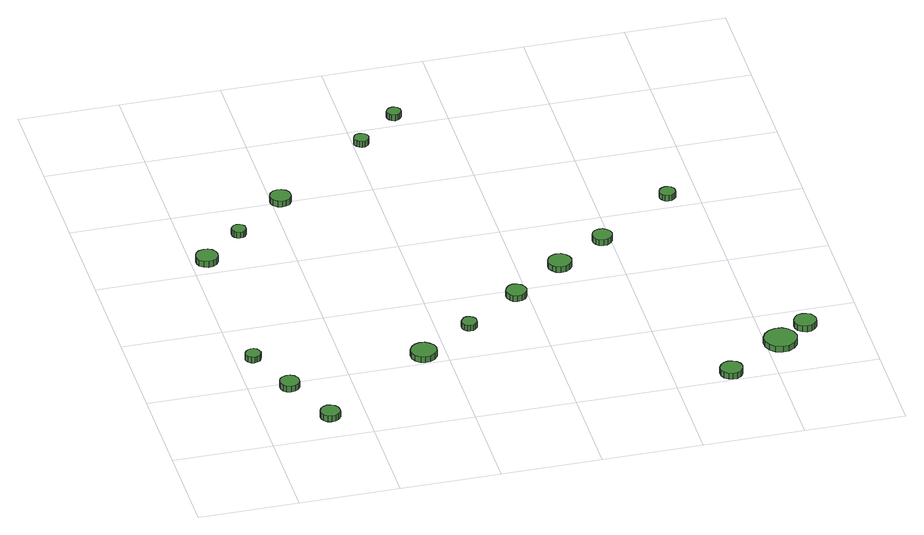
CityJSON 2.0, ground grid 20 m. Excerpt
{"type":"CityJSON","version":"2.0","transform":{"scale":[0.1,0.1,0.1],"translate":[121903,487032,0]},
"CityObjects":{
"tree1":{"type":"SolitaryVegetationObject","attributes":{"function":"something"},"geometry":[{"type":"MultiSurface","lod":"1","boundaries":[[[0,1,2,3,4,5,6,7,8,9,10,11,12,13,14]],[[15,16,17,18,19,20,21,22,23,24,25,26,27,28,29]],[[0,29,28,1]],[[1,28,27,2]],[[2,27,26,3]],[[3,26,25,4]],[[4,25,24,5]],[[5,24,23,6]],[[6,23,22,7]],[[7,22,21,8]],[[8,21,20,9]],[[9,20,19,10]],[[10,19,18,11]],[[11,18,17,12]],[[12,17,16,13]],[[13,16,15,14]],[[14,15,29,0]]]}]},
"tree2":{"type":"SolitaryVegetationObject","attributes":{"function":"something"},"geometry":[{"type":"MultiSurface","lod":"1","boundaries":[[[30,31,32,33,34,35,36,37,38,39,40,41,42,43,44]],[[45,46,47,48,49,50,51,52,53,54,55,56,57,58,59]],[[30,59,58,31]],[[31,58,57,32]],[[32,57,56,33]],[[33,56,55,34]],[[34,55,54,35]],[[35,54,53,36]],[[36,53,52,37]],[[37,52,51,38]],[[38,51,50,39]],[[39,50,49,40]],[[40,49,48,41]],[[41,48,47,42]],[[42,47,46,43]],[[43,46,45,44]],[[44,45,59,30]]]}]},
"tree3":{"type":"SolitaryVegetationObject","attributes":{"function":"something"},"geometry":[{"type":"MultiSurface","lod":"1","boundaries":[[[60,61,62,63,64,65,66,67,68,69,70,71,72,73,74]],[[75,76,77,78,79,80,81,82,83,84,85,86,87,88,89]],[[60,89,88,61]],[[61,88,87,62]],[[62,87,86,63]],[[63,86,85,64]],[[64,85,84,65]],[[65,84,83,66]],[[66,83,82,67]],[[67,82,81,68]],[[68,81,80,69]],[[69,80,79,70]],[[70,79,78,71]],[[71,78,77,72]],[[72,77,76,73]],[[73,76,75,74]],[[74,75,89,60]]]}]},
"tree4":{"type":"SolitaryVegetationObject","attributes":{"function":"something"},"geometry":[{"type":"MultiSurface","lod":"1","boundaries":[[[90,91,92,93,94,95,96,97,98,99,100,101,102,103,104]],[[105,106,107,108,109,110,111,112,113,114,115,116,117,118,119]],[[90,119,118,91]],[[91,118,117,92]],[[92,117,116,93]],[[93,116,115,94]],[[94,115,114,95]],[[95,114,113,96]],[[96,113,112,97]],[[97,112,111,98]],[[98,111,110,99]],[[99,110,109,100]],[[100,109,108,101]],[[101,108,107,102]],[[102,107,106,103]],[[103,106,105,104]],[[104,105,119,90]]]}]},
"tree5":{"type":"SolitaryVegetationObject","attributes":{"function":"something"},"geometry":[{"type":"MultiSurface","lod":"1","boundaries":[[[120,121,122,123,124,125,126,127,128,129,130,131,132,133,134]],[[135,136,137,138,139,140,141,142,143,144,145,146,147,148,149]],[[120,149,148,121]],[[121,148,147,122]],[[122,147,146,123]],[[123,146,145,124]],[[124,145,144,125]],[[125,144,143,126]],[[126,143,142,127]],[[127,142,141,128]],[[128,141,140,129]],[[129,140,139,130]],[[130,139,138,131]],[[131,138,137,132]],[[132,137,136,133]],[[133,136,135,134]],[[134,135,149,120]]]}]},
"tree6":{"type":"SolitaryVegetationObject","attributes":{"function":"something"},"geometry":[{"type":"MultiSurface","lod":"1","boundaries":[[[150,151,152,153,154,155,156,157,158,159,160,161,162,163,164]],[[165,166,167,168,169,170,171,172,173,174,175,176,177,178,179]],[[150,179,178,151]],[[151,178,177,152]],[[152,177,176,153]],[[153,176,175,154]],[[154,175,174,155]],[[155,174,173,156]],[[156,173,172,157]],[[157,172,171,158]],[[158,171,170,159]],[[159,170,169,160]],[[160,169,168,161]],[[161,168,167,162]],[[162,167,166,163]],[[163,166,165,164]],[[164,165,179,150]]]}]},
"tree7":{"type":"SolitaryVegetationObject","attributes":{"function":"something"},"geometry":[{"type":"MultiSurface","lod":"1","boundaries":[[[180,181,182,183,184,185,186,187,188,189,190,191,192,193,194]],[[195,196,197,198,199,200,201,202,203,204,205,206,207,208,209]],[[180,209,208,181]],[[181,208,207,182]],[[182,207,206,183]],[[183,206,205,184]],[[184,205,204,185]],[[185,204,203,186]],[[186,203,202,187]],[[187,202,201,188]],[[188,201,200,189]],[[189,200,199,190]],[[190,199,198,191]],[[191,198,197,192]],[[192,197,196,193]],[[193,196,195,194]],[[194,195,209,180]]]}]},
"tree8":{"type":"SolitaryVegetationObject","attributes":{"function":"something"},"geometry":[{"type":"MultiSurface","lod":"1","boundaries":[[[210,211,212,213,214,215,216,217,218,219,220,221,222,223,224]],[[225,226,227,228,229,230,231,232,233,234,235,236,237,238,239]],[[210,239,238,211]],[[211,238,237,212]],[[212,237,236,213]],[[213,236,235,214]],[[214,235,234,215]],[[215,234,233,216]],[[216,233,232,217]],[[217,232,231,218]],[[218,231,230,219]],[[219,230,229,220]],[[220,229,228,221]],[[221,228,227,222]],[[222,227,226,223]],[[223,226,225,224]],[[224,225,239,210]]]}]},
"tree9":{"type":"SolitaryVegetationObject","attributes":{"function":"something"},"geometry":[{"type":"MultiSurface","lod":"1","boundaries":[[[240,241,242,243,244,245,246,247,248,249,250,251,252,253,254]],[[255,256,257,258,259,260,261,262,263,264,265,266,267,268,269]],[[240,269,268,241]],[[241,268,267,242]],[[242,267,266,243]],[[243,266,265,244]],[[244,265,264,245]],[[245,264,263,246]],[[246,263,262,247]],[[247,262,261,248]],[[248,261,260,249]],[[249,260,259,250]],[[250,259,258,251]],[[251,258,257,252]],[[252,257,256,253]],[[253,256,255,254]],[[254,255,269,240]]]}]},
"tree10":{"type":"SolitaryVegetationObject","attributes":{"function":"something"},"geometry":[{"type":"MultiSurface","lod":"1","boundaries":[[[270,271,272,273,274,275,276,277,278,279,280,281,282,283,284]],[[285,286,287,288,289,290,291,292,293,294,295,296,297,298,299]],[[270,299,298,271]],[[271,298,297,272]],[[272,297,296,273]],[[273,296,295,274]],[[274,295,294,275]],[[275,294,293,276]],[[276,293,292,277]],[[277,292,291,278]],[[278,291,290,279]],[[279,290,289,280]],[[280,289,288,281]],[[281,288,287,282]],[[282,287,286,283]],[[283,286,285,284]],[[284,285,299,270]]]}]},
"tree11":{"type":"SolitaryVegetationObject","attributes":{"function":"something"},"geometry":[{"type":"MultiSurface","lod":"1","boundaries":[[[300,301,302,303,304,305,306,307,308,309,310,311,312,313,314]],[[315,316,317,318,319,320,321,322,323,324,325,326,327,328,329]],[[300,329,328,301]],[[301,328,327,302]],[[302,327,326,303]],[[303,326,325,304]],[[304,325,324,305]],[[305,324,323,306]],[[306,323,322,307]],[[307,322,321,308]],[[308,321,320,309]],[[309,320,319,310]],[[310,319,318,311]],[[311,318,317,312]],[[312,317,316,313]],[[313,316,315,314]],[[314,315,329,300]]]}]},
"tree12":{"type":"SolitaryVegetationObject","attributes":{"function":"something"},"geometry":[{"type":"MultiSurface","lod":"1","boundaries":[[[330,331,332,333,334,335,336,337,338,339,340,341,342,343,344]],[[345,346,347,348,349,350,351,352,353,354,355,356,357,358,359]],[[330,359,358,331]],[[331,358,357,332]],[[332,357,356,333]],[[333,356,355,334]],[[334,355,354,335]],[[335,354,353,336]],[[336,353,352,337]],[[337,352,351,338]],[[338,351,350,339]],[[339,350,349,340]],[[340,349,348,341]],[[341,348,347,342]],[[342,347,346,343]],[[343,346,345,344]],[[344,345,359,330]]]}]},
"tree13":{"type":"SolitaryVegetationObject","attributes":{"function":"something"},"geometry":[{"type":"MultiSurface","lod":"1","boundaries":[[[360,361,362,363,364,365,366,367,368,369,370,371,372,373,374]],[[375,376,377,378,379,380,381,382,383,384,385,386,387,388,389]],[[360,389,388,361]],[[361,388,387,362]],[[362,387,386,363]],[[363,386,385,364]],[[364,385,384,365]],[[365,384,383,366]],[[366,383,382,367]],[[367,382,381,368]],[[368,381,380,369]],[[369,380,379,370]],[[370,379,378,371]],[[371,378,377,372]],[[372,377,376,373]],[[373,376,375,374]],[[374,375,389,360]]]}]},
"tree14":{"type":"SolitaryVegetationObject","attributes":{"function":"something"},"geometry":[{"type":"MultiSurface","lod":"1","boundaries":[[[390,391,392,393,394,395,396,397,398,399,400,401,402,403,404]],[[405,406,407,408,409,410,411,412,413,414,415,416,417,418,419]],[[390,419,418,391]],[[391,418,417,392]],[[392,417,416,393]],[[393,416,415,394]],[[394,415,414,395]],[[395,414,413,396]],[[396,413,412,397]],[[397,412,411,398]],[[398,411,410,399]],[[399,410,409,400]],[[400,409,408,401]],[[401,408,407,402]],[[402,407,406,403]],[[403,406,405,404]],[[404,405,419,390]]]}]},
"tree15":{"type":"SolitaryVegetationObject","attributes":{"function":"something"},"geometry":[{"type":"MultiSurface","lod":"1","boundaries":[[[420,421,422,423,424,425,426,427,428,429,430,431,432,433,434]],[[435,436,437,438,439,440,441,442,443,444,445,446,447,448,449]],[[420,449,448,421]],[[421,448,447,422]],[[422,447,446,423]],[[423,446,445,424]],[[424,445,444,425]],[[425,444,443,426]],[[426,443,442,427]],[[427,442,441,428]],[[428,441,440,429]],[[429,440,439,430]],[[430,439,438,431]],[[431,438,437,432]],[[432,437,436,433]],[[433,436,435,434]],[[434,435,449,420]]]}]},
"tree16":{"type":"SolitaryVegetationObject","attributes":{"function":"something"},"geometry":[{"type":"MultiSurface","lod":"1","boundaries":[[[450,451,452,453,454,455,456,457,458,459,460,461,462,463,464]],[[465,466,467,468,469,470,471,472,473,474,475,476,477,478,479]],[[450,479,478,451]],[[451,478,477,452]],[[452,477,476,453]],[[453,476,475,454]],[[454,475,474,455]],[[455,474,473,456]],[[456,473,472,457]],[[457,472,471,458]],[[458,471,470,459]],[[459,470,469,460]],[[460,469,468,461]],[[461,468,467,462]],[[462,467,466,463]],[[463,466,465,464]],[[464,465,479,450]]]}]},
"tree17":{"type":"SolitaryVegetationObject","attributes":{"function":"something"},"geometry":[{"type":"MultiSurface","lod":"1","boundaries":[[[480,481,482,483,484,485,486,487,488,489,490,491,492,493,494]],[[495,496,497,498,499,500,501,502,503,504,505,506,507,508,509]],[[480,509,508,481]],[[481,508,507,482]],[[482,507,506,483]],[[483,506,505,484]],[[484,505,504,485]],[[485,504,503,486]],[[486,503,502,487]],[[487,502,501,488]],[[488,501,500,489]],[[489,500,499,490]],[[490,499,498,491]],[[491,498,497,492]],[[492,497,496,493]],[[493,496,495,494]],[[494,495,509,480]]]}]}
},
"vertices":[
[49,290,20],[47,296,20],[44,301,20],[38,305,20],[32,305,20],[26,303,20],[21,299,20],[18,293,20],[18,287,20],[21,281,20],[26,277,20],[32,275,20],[38,276,20],[44,279,20],[47,284,20],[47,284,7],[44,279,7],[38,276,7],[32,275,7],[26,277,7],[21,281,7],[18,287,7],[18,293,7],[21,299,7],[26,303,7],[32,305,7],[38,305,7],[44,301,7],[47,296,7],[49,290,7],
[98,186,16],[97,194,16],[92,201,16],[85,205,16],[77,206,16],[69,203,16],[63,198,16],[60,190,16],[60,182,16],[63,175,16],[69,169,16],[77,167,16],[85,168,16],[92,172,16],[97,178,16],[97,178,3],[92,172,3],[85,168,3],[77,167,3],[69,169,3],[63,175,3],[60,182,3],[60,190,3],[63,198,3],[69,203,3],[77,206,3],[85,205,3],[92,201,3],[97,194,3],[98,186,3],
[149,70,15],[148,78,15],[143,85,15],[136,89,15],[128,90,15],[120,87,15],[114,82,15],[111,74,15],[111,66,15],[114,59,15],[120,53,15],[128,51,15],[136,52,15],[143,56,15],[148,62,15],[148,62,2],[143,56,2],[136,52,2],[128,51,2],[120,53,2],[114,59,2],[111,66,2],[111,74,2],[114,82,2],[120,87,2],[128,90,2],[136,89,2],[143,85,2],[148,78,2],[149,70,2],
[53,642,15],[51,651,15],[46,658,15],[38,663,15],[29,663,15],[20,661,15],[13,655,15],[10,646,15],[10,637,15],[13,629,15],[20,623,15],[29,620,15],[38,621,15],[46,625,15],[51,633,15],[51,633,2],[46,625,2],[38,621,2],[29,620,2],[20,623,2],[13,629,2],[10,637,2],[10,646,2],[13,655,2],[20,661,2],[29,663,2],[38,663,2],[46,658,2],[51,651,2],[53,642,2],
[127,716,15],[126,722,15],[123,726,15],[118,729,15],[112,730,15],[106,728,15],[102,724,15],[99,719,15],[99,713,15],[102,707,15],[106,703,15],[112,702,15],[118,702,15],[123,705,15],[126,710,15],[126,710,2],[123,705,2],[118,702,2],[112,702,2],[106,703,2],[102,707,2],[99,713,2],[99,719,2],[102,724,2],[106,728,2],[112,730,2],[118,729,2],[123,726,2],[126,722,2],[127,716,2],
[380,225,17],[378,235,17],[371,243,17],[362,249,17],[352,250,17],[342,247,17],[334,240,17],[329,230,17],[329,219,17],[334,210,17],[342,202,17],[352,199,17],[362,200,17],[371,206,17],[378,214,17],[378,214,4],[371,206,4],[362,200,4],[352,199,4],[342,202,4],[334,210,4],[329,219,4],[329,230,4],[334,240,4],[342,247,4],[352,250,4],[362,249,4],[371,243,4],[378,235,4],[380,225,4],
[238,801,18],[236,809,18],[231,816,18],[224,820,18],[215,821,18],[207,819,18],[200,813,18],[197,805,18],[197,796,18],[200,789,18],[207,783,18],[215,780,18],[224,781,18],[231,785,18],[236,792,18],[236,792,5],[231,785,5],[224,781,5],[215,780,5],[207,783,5],[200,789,5],[197,796,5],[197,805,5],[200,813,5],[207,819,5],[215,821,5],[224,820,5],[231,816,5],[236,809,5],[238,801,5],
[479,301,15],[478,307,15],[474,312,15],[469,315,15],[462,316,15],[456,314,15],[452,309,15],[449,304,15],[449,297,15],[452,292,15],[456,287,15],[462,286,15],[469,286,15],[474,289,15],[478,294,15],[478,294,2],[474,289,2],[469,286,2],[462,286,2],[456,287,2],[452,292,2],[449,297,2],[449,304,2],[452,309,2],[456,314,2],[462,316,2],[469,315,2],[474,312,2],[478,307,2],[479,301,2],
[598,381,15],[596,389,15],[591,396,15],[584,401,15],[575,402,15],[567,399,15],[561,393,15],[557,385,15],[557,377,15],[561,369,15],[567,363,15],[575,360,15],[584,361,15],[591,366,15],[596,373,15],[596,373,2],[591,366,2],[584,361,2],[575,360,2],[567,363,2],[561,369,2],[557,377,2],[557,385,2],[561,393,2],[567,399,2],[575,402,2],[584,401,2],[591,396,2],[596,389,2],[598,381,2],
[431,955,17],[430,961,17],[426,966,17],[421,969,17],[415,970,17],[409,968,17],[405,964,17],[402,958,17],[402,952,17],[405,947,17],[409,943,17],[415,941,17],[421,941,17],[426,944,17],[430,949,17],[430,949,4],[426,944,4],[421,941,4],[415,941,4],[409,943,4],[405,947,4],[402,952,4],[402,958,4],[405,964,4],[409,968,4],[415,970,4],[421,969,4],[426,966,4],[430,961,4],[431,955,4],
[514,1030,15],[513,1036,15],[509,1041,15],[504,1044,15],[499,1044,15],[493,1042,15],[489,1039,15],[486,1033,15],[486,1027,15],[489,1022,15],[493,1018,15],[499,1016,15],[504,1017,15],[509,1020,15],[513,1025,15],[513,1025,2],[509,1020,2],[504,1017,2],[499,1016,2],[493,1018,2],[489,1022,2],[486,1027,2],[486,1033,2],[489,1039,2],[493,1042,2],[499,1044,2],[504,1044,2],[509,1041,2],[513,1036,2],[514,1030,2],
[706,457,16],[704,466,16],[698,474,16],[690,479,16],[680,480,16],[671,477,16],[664,471,16],[660,462,16],[660,452,16],[664,444,16],[671,437,16],[680,434,16],[690,435,16],[698,440,16],[704,448,16],[704,448,3],[698,440,3],[690,435,3],[680,434,3],[671,437,3],[664,444,3],[660,452,3],[660,462,3],[664,471,3],[671,477,3],[680,480,3],[690,479,3],[698,474,3],[704,466,3],[706,457,3],
[935,25,14],[933,34,14],[928,41,14],[920,46,14],[911,47,14],[902,44,14],[895,38,14],[891,30,14],[891,20,14],[895,12,14],[902,6,14],[911,3,14],[920,4,14],[928,8,14],[933,16,14],[933,16,1],[928,8,1],[920,4,1],[911,3,1],[902,6,1],[895,12,1],[891,20,1],[891,30,1],[895,38,1],[902,44,1],[911,47,1],[920,46,1],[928,41,1],[933,34,1],[935,25,1],
[804,525,14],[802,533,14],[797,540,14],[790,544,14],[782,545,14],[774,542,14],[768,537,14],[765,529,14],[765,521,14],[768,514,14],[774,508,14],[782,506,14],[790,507,14],[797,511,14],[802,517,14],[802,517,1],[797,511,1],[790,507,1],[782,506,1],[774,508,1],[768,514,1],[765,521,1],[765,529,1],[768,537,1],[774,542,1],[782,545,1],[790,544,1],[797,540,1],[802,533,1],[804,525,1],
[1062,101,14],[1059,114,14],[1051,125,14],[1039,132,14],[1026,133,14],[1013,129,14],[1003,120,14],[997,108,14],[997,94,14],[1003,82,14],[1013,73,14],[1026,69,14],[1039,70,14],[1051,77,14],[1059,88,14],[1059,88,1],[1051,77,1],[1039,70,1],[1026,69,1],[1013,73,1],[1003,82,1],[997,94,1],[997,108,1],[1003,120,1],[1013,129,1],[1026,133,1],[1039,132,1],[1051,125,1],[1059,114,1],[1062,101,1],
[957,637,15],[956,643,15],[952,648,15],[946,652,15],[940,652,15],[934,650,15],[929,646,15],[926,640,15],[926,634,15],[929,628,15],[934,623,15],[940,621,15],[946,622,15],[952,625,15],[956,630,15],[956,630,2],[952,625,2],[946,622,2],[940,621,2],[934,623,2],[929,628,2],[926,634,2],[926,640,2],[929,646,2],[934,650,2],[940,652,2],[946,652,2],[952,648,2],[956,643,2],[957,637,2],
[1112,147,14],[1110,156,14],[1105,164,14],[1097,168,14],[1088,169,14],[1079,167,14],[1072,160,14],[1068,152,14],[1068,143,14],[1072,134,14],[1079,128,14],[1088,125,14],[1097,126,14],[1105,131,14],[1110,138,14],[1110,138,1],[1105,131,1],[1097,126,1],[1088,125,1],[1079,128,1],[1072,134,1],[1068,143,1],[1068,152,1],[1072,160,1],[1079,167,1],[1088,169,1],[1097,168,1],[1105,164,1],[1110,156,1],[1112,147,1]
]}
